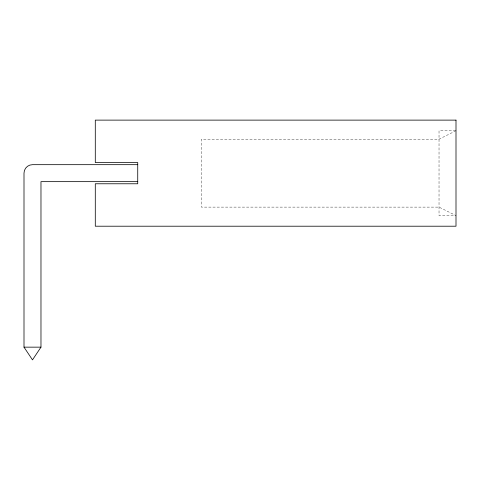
<?xml version="1.0" encoding="UTF-8"?>
<svg xmlns="http://www.w3.org/2000/svg" width="480" height="480" viewBox="0 0 480 480"><rect width="100%" height="100%" fill="white"/><g stroke="black" fill="none" stroke-linecap="round" stroke-linejoin="round"><path stroke-width="0.36" stroke-dasharray="2.4 1.8" d="M456 130.728L439.026 139.212L201.384 139.212L201.384 207.114L439.026 207.114L456 215.598L439.026 215.598L439.026 130.728L456 130.728"/><path stroke-width="0.72" d="M137.73 181.65L40.974 181.65L40.974 347.154L32.49 359.88L24 347.154L24 173.166A8.49 8.49 0 0 1 32.49 164.676L137.73 164.676M24 347.154L40.974 347.154M456 120.12L95.292 120.12L95.292 162.552L137.73 162.552L137.73 183.774L95.292 183.774L95.292 226.206L456 226.206L456 120.12"/></g></svg>
